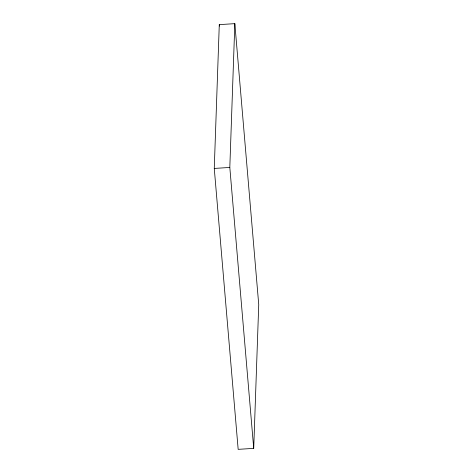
<?xml version="1.0" encoding="UTF-8"?>
<svg xmlns="http://www.w3.org/2000/svg" width="473" height="473" viewBox="0 0 473 473"><rect width="100%" height="100%" fill="white"/><g stroke="black" fill="none" stroke-linecap="round" stroke-linejoin="round"><path stroke-width="0.71" d="M214.263 168.429L219.283 24.626L234.833 23.65L258.737 304.571L253.717 448.374L238.167 449.35L214.263 168.429L229.813 167.454L234.833 23.65M219.283 24.626L219.413 26.098M229.813 167.454L253.717 448.374"/></g></svg>
